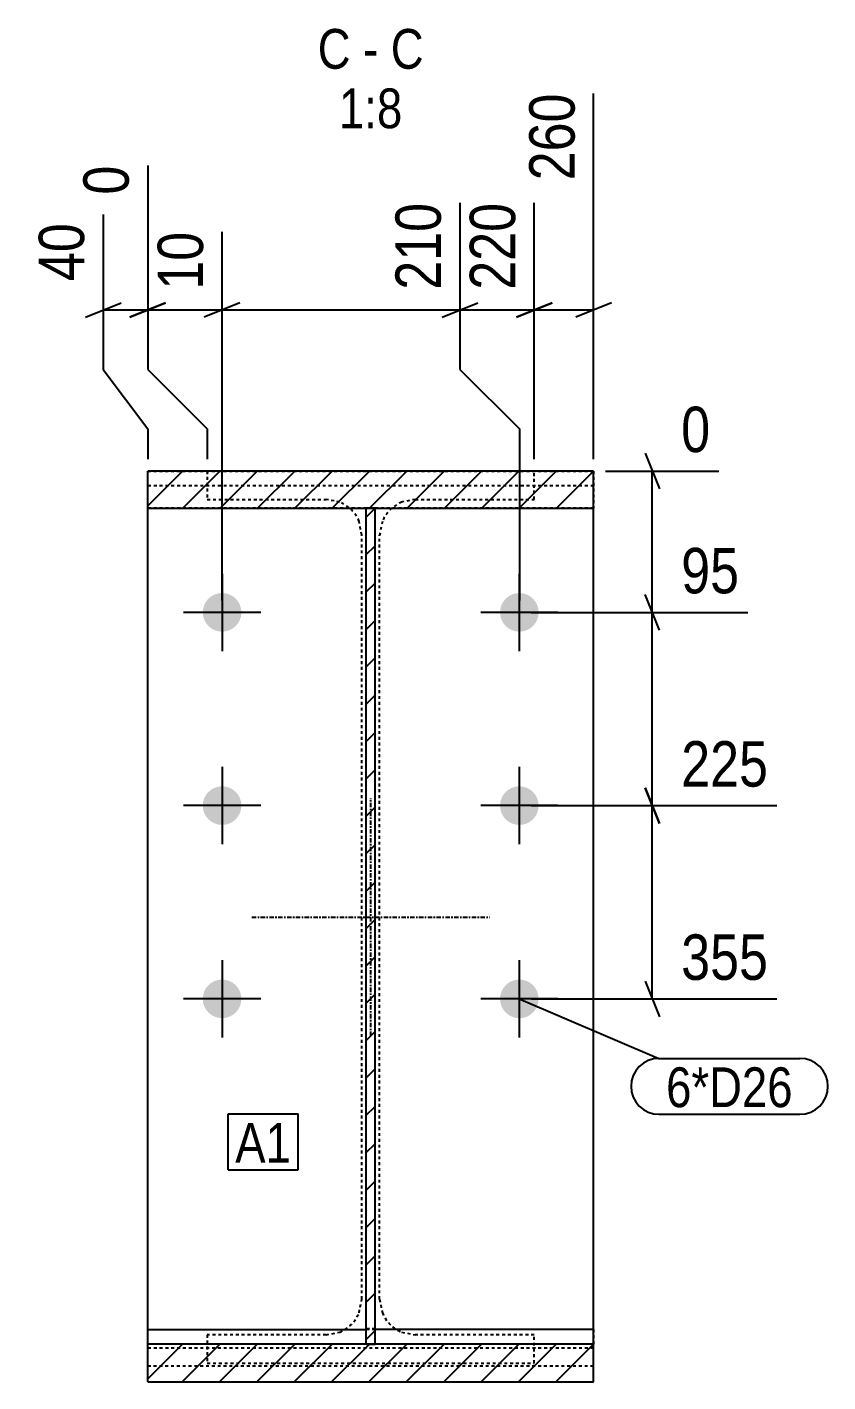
# Model space of a CAD drawing. Header units: millimetres. Extents: x 64 to 141609, y 8 to 4053.
# Drawn here: x 56150 to 56689, y 32 to 943 of the extents above; entities that cross this region are included whole.
import ezdxf

# ---------------------------------------------------------------- set-up
doc = ezdxf.new("R2010")
doc.units = ezdxf.units.MM
doc.linetypes.add('DXK_LINE_DOT2', pattern=[3.9198, 1.9599, -1.9599])
doc.linetypes.add('DXK_LINE_DOT3', pattern=[5.9187, 2.979, -0.9799, 0.9799, -0.9799])
for name, color, linetype in [('MÅLSÆTNING', 7, 'Continuous'), ('STÅL', 7, 'Continuous'), ('TEKST', 7, 'Continuous')]:
    doc.layers.add(name, color=color, linetype=linetype)
doc.styles.add('Arial Narrow', font='ARIALN.TTF', dxfattribs={"height": 0.2})

msp = doc.modelspace()

# ---------------------------------------------------------------- hatches: boundary and pattern name
at = {"layer": 'STÅL', "linetype": 'Continuous'}
h = msp.add_hatch(dxfattribs=at)
h.set_pattern_fill('', scale=5.6, style=0, pattern_type=0)
h.set_pattern_definition([(45, (56531.546, 644.67), (-12.5724, 12.5724), [])])
h.paths.add_polyline_path([(56531.55, 619.67), (56531.55, 644.67), (56231.55, 644.67), (56231.55, 619.67)])
h = msp.add_hatch(dxfattribs=at)
h.set_pattern_fill('', scale=5.6, style=0, pattern_type=0)
h.set_pattern_definition([(45, (56384.546, 619.67), (-12.57236, 12.57236), [])])
h.paths.add_polyline_path([(56384.55, 57.46), (56384.55, 619.67), (56378.55, 619.67), (56378.55, 57.46)])
for points in [[(56281.55, 536.67, -1), (56281.55, 562.67, -1)], [(56481.55, 536.67, -1), (56481.55, 562.67, -1)], [(56281.55, 406.67, -1), (56281.55, 432.67, -1)], [(56481.55, 406.67, -1), (56481.55, 432.67, -1)], [(56281.55, 276.67, -1), (56281.55, 302.67, -1)], [(56481.55, 276.67, -1), (56481.55, 302.67, -1)]]:
    msp.add_hatch(color=96, dxfattribs=at).paths.add_polyline_path(points)
h = msp.add_hatch(dxfattribs=at)
h.set_pattern_fill('', scale=5.6, style=0, pattern_type=0)
h.set_pattern_definition([(45, (56531.546, 57.456), (-12.5724, 12.5724), [])])
h.paths.add_polyline_path([(56531.55, 32), (56531.55, 57.46), (56231.55, 57.46), (56231.55, 32)])

# ---------------------------------------------------------------- linework, layer by layer
at = {"layer": 'MÅLSÆTNING', "color": 7, "linetype": 'Continuous'}
for p, q in [((56531.55, 652.67), (56531.55, 898.79)), ((56231.55, 850.19), (56231.55, 713.09)), ((56441.55, 825.19), (56441.55, 713.09)), ((56491.55, 652.67), (56491.55, 825.19)), ((56491.55, 652.67), (56491.55, 825.19)), ((56201.55, 817.34), (56201.55, 713.09)), ((56281.55, 557.67), (56281.55, 805.69)), ((56281.55, 557.67), (56281.55, 805.69)), ((56189.55, 748.29), (56213.55, 757.89)), ((56219.55, 748.29), (56243.55, 757.89)), ((56293.55, 757.89), (56269.55, 748.29)), ((56293.55, 757.89), (56269.55, 748.29)), ((56429.55, 748.29), (56453.55, 757.89)), ((56503.55, 757.89), (56479.55, 748.29)), ((56543.55, 757.89), (56519.55, 748.29)), ((56201.55, 753.09), (56231.55, 753.09)), ((56231.55, 753.09), (56281.55, 753.09)), ((56281.55, 753.09), (56441.55, 753.09)), ((56441.55, 753.09), (56491.55, 753.09)), ((56491.55, 753.09), (56531.55, 753.09)), ((56201.55, 713.09), (56231.55, 673.09)), ((56231.55, 713.09), (56271.55, 673.09)), ((56231.55, 713.09), (56271.55, 673.09)), ((56441.55, 713.09), (56481.55, 673.09)), ((56441.55, 713.09), (56481.55, 673.09)), ((56231.55, 673.09), (56231.55, 652.67)), ((56271.55, 673.09), (56271.55, 652.67)), ((56271.55, 673.09), (56271.55, 652.67)), ((56481.55, 673.09), (56481.55, 557.67)), ((56481.55, 673.09), (56481.55, 557.67)), ((56566.23, 656.67), (56575.83, 632.67)), ((56539.55, 644.67), (56615.79, 644.67)), ((56571.03, 549.67), (56571.03, 644.67)), ((56575.83, 537.67), (56566.23, 561.67)), ((56575.83, 537.67), (56566.23, 561.67)), ((56489.55, 549.67), (56635.29, 549.67)), ((56489.55, 549.67), (56635.29, 549.67)), ((56571.03, 419.67), (56571.03, 549.67)), ((56566.23, 431.67), (56575.83, 407.67)), ((56575.83, 407.67), (56566.23, 431.67)), ((56489.55, 419.67), (56654.79, 419.67)), ((56489.55, 419.67), (56654.79, 419.67)), ((56571.03, 289.67), (56571.03, 419.67)), ((56566.23, 301.67), (56575.83, 277.67)), ((56489.55, 289.67), (56654.79, 289.67))]:
    msp.add_line(p, q, dxfattribs=at)
at = {"layer": 'STÅL', "color": 7, "linetype": 'DXK_LINE_DOT2'}
for p, q in [((56231.55, 619.67), (56231.55, 644.67)), ((56231.55, 644.67), (56531.55, 644.67)), ((56271.55, 644.67), (56271.55, 625.67)), ((56491.55, 625.67), (56491.55, 644.67)), ((56531.55, 644.67), (56531.55, 619.67)), ((56531.55, 634.67), (56231.55, 634.67)), ((56271.55, 625.67), (56351.55, 625.67)), ((56360.73, 623.84), (56351.55, 625.67)), ((56411.55, 625.67), (56402.36, 623.84)), ((56411.55, 625.67), (56491.55, 625.67)), ((56531.55, 619.67), (56231.55, 619.67)), ((56375.55, 601.67), (56373.72, 610.85)), ((56378.55, 57.46), (56378.55, 619.67)), ((56384.55, 57.46), (56384.55, 619.67)), ((56389.37, 610.85), (56387.55, 601.67)), ((56375.55, 87.67), (56375.55, 601.67)), ((56387.55, 87.67), (56387.55, 601.67)), ((56373.72, 78.49), (56375.55, 87.67)), ((56387.55, 87.67), (56389.37, 78.49)), ((56231.55, 57.46), (56231.55, 67.27)), ((56351.55, 63.67), (56360.73, 65.5)), ((56384.55, 67.73), (56378.55, 67.73)), ((56384.55, 67.27), (56378.55, 67.27)), ((56402.36, 65.5), (56411.55, 63.67)), ((56531.55, 67.27), (56531.55, 57.46)), ((56231.55, 32), (56231.55, 57.46)), ((56351.55, 63.67), (56271.55, 63.67)), ((56271.55, 63.67), (56271.55, 44.67)), ((56491.55, 63.67), (56411.55, 63.67)), ((56491.55, 44.67), (56491.55, 63.67)), ((56531.55, 32), (56531.55, 57.46)), ((56531.55, 54.67), (56231.55, 54.67)), ((56231.55, 42.71), (56531.55, 42.71)), ((56271.55, 44.67), (56491.55, 44.67))]:
    msp.add_line(p, q, dxfattribs=at)
at = {"layer": 'STÅL', "color": 2, "linetype": 'Continuous'}
for p, q in [((56231.55, 619.67), (56231.55, 644.67)), ((56531.55, 644.67), (56231.55, 644.67)), ((56531.55, 619.67), (56531.55, 644.67)), ((56231.55, 619.67), (56531.55, 619.67)), ((56231.55, 67.27), (56231.55, 619.67)), ((56378.55, 57.46), (56378.55, 619.67)), ((56384.55, 619.67), (56378.55, 619.67)), ((56384.55, 57.46), (56384.55, 619.67)), ((56531.55, 67.27), (56531.55, 619.67)), ((56231.55, 67.27), (56378.55, 67.27)), ((56231.55, 57.46), (56231.55, 67.27)), ((56531.55, 67.27), (56384.55, 67.27)), ((56531.55, 57.46), (56531.55, 67.27)), ((56231.55, 32), (56231.55, 57.46)), ((56531.55, 57.46), (56231.55, 57.46)), ((56378.55, 57.46), (56384.55, 57.46)), ((56531.55, 32), (56531.55, 57.46)), ((56231.55, 32), (56531.55, 32))]:
    msp.add_line(p, q, dxfattribs=at)
at = {"layer": 'STÅL', "color": 96, "linetype": 'Continuous'}
for p, q in [((56281.55, 575.67), (56281.55, 523.67)), ((56481.55, 523.67), (56481.55, 575.67)), ((56307.55, 549.67), (56255.55, 549.67)), ((56507.55, 549.67), (56455.55, 549.67)), ((56281.55, 445.67), (56281.55, 393.67)), ((56481.55, 393.67), (56481.55, 445.67)), ((56307.55, 419.67), (56255.55, 419.67)), ((56507.55, 419.67), (56455.55, 419.67)), ((56281.55, 315.67), (56281.55, 263.67)), ((56481.55, 263.67), (56481.55, 315.67)), ((56307.55, 289.67), (56255.55, 289.67)), ((56507.55, 289.67), (56455.55, 289.67))]:
    msp.add_line(p, q, dxfattribs=at)
at = {"layer": 'STÅL', "color": 7, "linetype": 'DXK_LINE_DOT3'}
for p, q in [((56381.55, 264.67), (56381.55, 424.67)), ((56301.55, 344.67), (56461.55, 344.67))]:
    msp.add_line(p, q, dxfattribs=at)
at = {"layer": 'STÅL', "color": 7, "linetype": 'DXK_LINE_DOT2'}
for centre, start, end in [((56351.55, 601.67), 22.5, 67.5), ((56411.55, 601.67), 112.5, 157.5), ((56351.55, 87.67), 292.5, 337.5), ((56411.55, 87.67), 202.5, 247.5)]:
    msp.add_arc(centre, 24, start, end, dxfattribs=at)
at = {"layer": 'TEKST', "color": 7, "linetype": 'Continuous'}
for p, q in [((56480.98, 289.89), (56575.51, 249.65)), ((56575.51, 249.65), (56670.37, 249.65)), ((56285.61, 212.27), (56332.73, 212.27)), ((56285.61, 174.67), (56285.61, 212.27)), ((56332.73, 174.67), (56332.73, 212.27)), ((56575.51, 212.05), (56670.37, 212.05)), ((56285.61, 174.67), (56332.73, 174.67))]:
    msp.add_line(p, q, dxfattribs=at)
for centre, start, end in [((56575.51, 230.85), 90, 270), ((56670.37, 230.85), 270, 90)]:
    msp.add_arc(centre, 18.8, start, end, dxfattribs=at)

# ---------------------------------------------------------------- wipeouts: each hides what was drawn before it
at = {"color": 0, "linetype": 'Continuous'}
for points, layer in [([(56225.15, 856.59), (56180.35, 856.59), (56180.35, 824.29), (56225.15, 824.29)], 'MÅLSÆTNING'), ([(56195.15, 817.91), (56150.35, 817.91), (56150.35, 766.11), (56195.15, 766.11)], 'MÅLSÆTNING'), ([(56616.36, 651.07), (56616.36, 695.87), (56584.06, 695.87), (56584.06, 651.07)], 'MÅLSÆTNING'), ([(56635.86, 556.07), (56635.86, 600.87), (56584.06, 600.87), (56584.06, 556.07)], 'MÅLSÆTNING'), ([(56655.36, 426.07), (56655.36, 470.87), (56584.06, 470.87), (56584.06, 426.07)], 'MÅLSÆTNING'), ([(56655.36, 296.07), (56655.36, 340.87), (56584.06, 340.87), (56584.06, 296.07)], 'MÅLSÆTNING'), ([(56368.05, 915.37), (56368.05, 943.37), (56345.9, 943.37), (56345.9, 915.37)], 'TEKST'), ([(56386.65, 915.37), (56386.65, 943.37), (56376.45, 943.37), (56376.45, 915.37)], 'TEKST'), ([(56417.19, 915.37), (56417.19, 943.37), (56395.05, 943.37), (56395.05, 915.37)], 'TEKST'), ([(56402.87, 875.37), (56402.87, 903.37), (56360.22, 903.37), (56360.22, 875.37)], 'TEKST')]:
    msp.add_wipeout(points, dxfattribs=at).dxf.layer = layer
at = {"color": 0}
for points in [[(56665.57, 216.85), (56665.57, 244.85), (56580.31, 244.85), (56580.31, 216.85)], [(56327.93, 179.47), (56327.93, 207.47), (56290.41, 207.47), (56290.41, 179.47)]]:
    msp.add_wipeout(points, dxfattribs=at).dxf.layer = 'TEKST'

# ---------------------------------------------------------------- next in the draw order: texts
at = {"layer": 'MÅLSÆTNING', "color": 3, "linetype": 'Continuous', "style": 'Arial Narrow'}
for s, height, p in [('0', 30.54, (56218.75, 830.69)), ('40', 30.542, (56188.75, 772.51))]:
    msp.add_text(s, height=height, rotation=90.00021, dxfattribs=at).set_placement(p)
for s, height, p in [('0', 30.54, (56590.46, 657.47)), ('95', 30.542, (56590.46, 562.47)), ('225', 30.542, (56590.46, 432.47)), ('355', 30.542, (56590.46, 302.47))]:
    msp.add_text(s, height=height, dxfattribs=at).set_placement(p)
at = {"layer": 'TEKST', "color": 3, "linetype": 'Continuous', "style": 'Arial Narrow'}
for s, height, p in [('C', 26.72, (56345.9, 915.37)), ('C', 26.72, (56395.05, 915.37)), ('-', 26.72, (56376.45, 915.37)), ('1:8', 26.724, (56360.22, 875.37))]:
    msp.add_text(s, height=height, dxfattribs=at).set_placement(p)

# ---------------------------------------------------------------- next in the draw order: wipeouts: each hides what was drawn before it
at = {"color": 0, "linetype": 'Continuous'}
for points in [[(56485.15, 831.59), (56440.35, 831.59), (56440.35, 760.29), (56485.15, 760.29)], [(56275.15, 812.09), (56230.35, 812.09), (56230.35, 760.29), (56275.15, 760.29)]]:
    msp.add_wipeout(points, dxfattribs=at).dxf.layer = 'MÅLSÆTNING'
at = {"color": 0}
for points in [[(56665.57, 216.85), (56665.57, 244.85), (56580.31, 244.85), (56580.31, 216.85)], [(56327.93, 179.47), (56327.93, 207.47), (56290.41, 207.47), (56290.41, 179.47)]]:
    msp.add_wipeout(points, dxfattribs=at).dxf.layer = 'TEKST'

# ---------------------------------------------------------------- next in the draw order: linework, layer by layer
at = {"layer": 'MÅLSÆTNING', "color": 7, "linetype": 'Continuous'}
for p, q in [((56231.55, 850.19), (56231.55, 713.09)), ((56441.55, 825.19), (56441.55, 713.09)), ((56243.55, 757.89), (56219.55, 748.29)), ((56429.55, 748.29), (56453.55, 757.89)), ((56479.55, 748.29), (56503.55, 757.89))]:
    msp.add_line(p, q, dxfattribs=at)

# ---------------------------------------------------------------- next in the draw order: texts
at = {"layer": 'MÅLSÆTNING', "color": 3, "linetype": 'Continuous', "style": 'Arial Narrow'}
for s, p in [('220', (56478.75, 766.69)), ('10', (56268.75, 766.69))]:
    msp.add_text(s, height=30.542, rotation=90.00021, dxfattribs=at).set_placement(p)
at = {"layer": 'TEKST', "color": 3, "style": 'Arial Narrow'}
for s, p in [('6*D26', (56580.31, 216.85)), ('A1', (56290.41, 179.47))]:
    msp.add_text(s, height=26.724, dxfattribs=at).set_placement(p)

# ---------------------------------------------------------------- next in the draw order: wipeouts: each hides what was drawn before it
at = {"color": 0, "linetype": 'Continuous'}
msp.add_wipeout([(56525.15, 905.19), (56480.35, 905.19), (56480.35, 833.89), (56525.15, 833.89)], dxfattribs=at).dxf.layer = 'MÅLSÆTNING'

# ---------------------------------------------------------------- next in the draw order: texts
at = {"layer": 'MÅLSÆTNING', "color": 3, "linetype": 'Continuous', "style": 'Arial Narrow'}
msp.add_text('260', height=30.542, rotation=90.00021, dxfattribs=at).set_placement((56518.75, 840.29))

# ---------------------------------------------------------------- next in the draw order: wipeouts: each hides what was drawn before it
at = {"color": 0, "linetype": 'Continuous'}
msp.add_wipeout([(56435.15, 831.59), (56390.35, 831.59), (56390.35, 760.29), (56435.15, 760.29)], dxfattribs=at).dxf.layer = 'MÅLSÆTNING'

# ---------------------------------------------------------------- next in the draw order: texts
at = {"layer": 'MÅLSÆTNING', "color": 3, "linetype": 'Continuous', "style": 'Arial Narrow'}
msp.add_text('210', height=30.542, rotation=90.00021, dxfattribs=at).set_placement((56428.75, 766.69))

doc.saveas('drawing.dxf')
